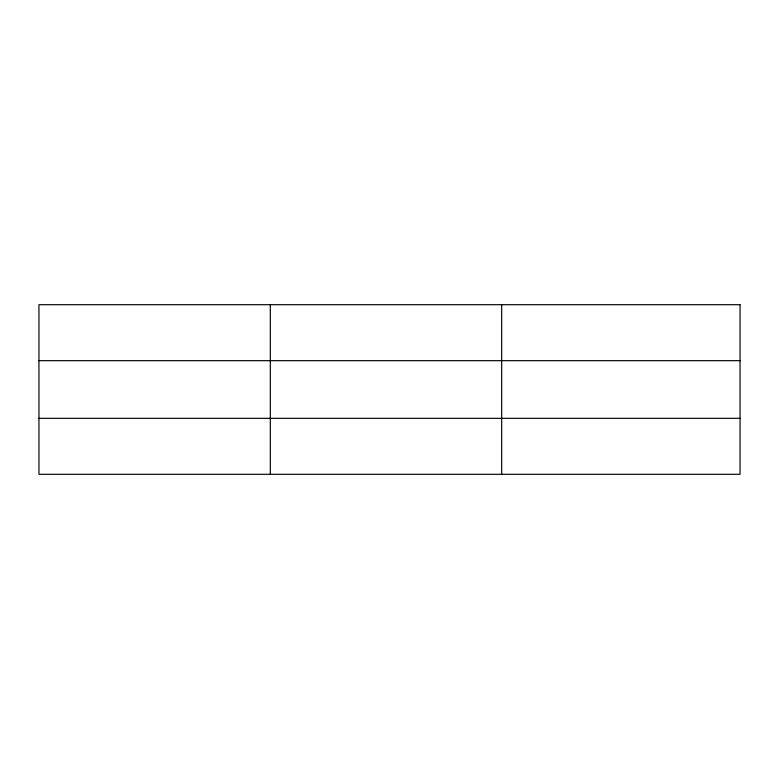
<?xml version="1.0" encoding="UTF-8"?>
<svg xmlns="http://www.w3.org/2000/svg" width="779" height="779" viewBox="0 0 779 779"><rect width="100%" height="100%" fill="white"/><g stroke="black" fill="none" stroke-linecap="round" stroke-linejoin="round"><path stroke-width="1.17" d="M270.313 304.696L270.313 474.304M501.676 304.696L501.676 474.304M38.95 360.667L740.05 360.667M38.95 418.333L740.05 418.333M740.05 304.696L740.05 474.304L38.95 474.304L38.95 304.696L740.05 304.696"/></g></svg>
